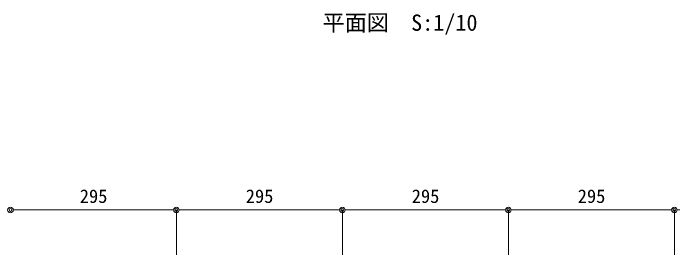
# Model space of a CAD drawing. Units: millimetres on the paper. Extents: x -401 to 401, y -279 to 279.
# Drawn here: x -202.1 to -84.3, y -49.8 to -6.8 of the extents above; entities that cross this region are included whole.
import ezdxf
from ezdxf.enums import TextEntityAlignment as Align

# ---------------------------------------------------------------- set-up
doc = ezdxf.new("R2010")
doc.units = ezdxf.units.MM
for name, color, linetype, lineweight in [('0-3_0-A12-寸法_目地', 5, 'Continuous', 9), ('0-4_0', 7, 'Continuous', 9), ('0-B_A-B03-文字_書込_小', 7, 'Continuous', 9)]:
    doc.layers.add(name, color=color, linetype=linetype, lineweight=lineweight)
doc.styles.add('ＭＳ ゴシック', font='')
doc.styles.get('ＭＳ ゴシック').set_extended_font_data('MS Gothic')

# ---------------------------------------------------------------- blocks, each defined once
blk = doc.blocks.new('_Dot')
at = {"layer": '0-4_0'}
blk.add_line((-0.5, 0), (-1, 0), dxfattribs=at)
for radius in [0.5, 0.25]:
    blk.add_circle((0, 0), radius, dxfattribs=at)

msp = doc.modelspace()

# ---------------------------------------------------------------- linework, layer by layer
at = {"layer": '0-3_0-A12-寸法_目地'}
for p, q in [((-174.098, -41.828), (-201.598, -41.828)), ((-173.098, -49.803), (-173.098, -41.828)), ((-173.098, -49.8), (-173.098, -41.828)), ((-144.598, -41.828), (-172.098, -41.828)), ((-143.598, -49.8), (-143.598, -41.828)), ((-143.598, -49.803), (-143.598, -41.828)), ((-115.098, -41.828), (-142.598, -41.828)), ((-114.098, -49.8), (-114.098, -41.828)), ((-114.098, -49.803), (-114.098, -41.828)), ((-85.598, -41.828), (-113.098, -41.828)), ((-84.598, -49.8), (-84.598, -41.828)), ((-84.598, -49.803), (-84.598, -41.828))]:
    msp.add_line(p, q, dxfattribs=at)

# ---------------------------------------------------------------- block references
at = {"layer": '0-3_0-A12-寸法_目地', "rotation": 180}
for p in [(-202.598, -41.828), (-173.098, -41.828), (-143.598, -41.828), (-114.098, -41.828), (-84.598, -41.828)]:
    msp.add_blockref('_Dot', p, dxfattribs=at)
at = {"layer": '0-3_0-A12-寸法_目地'}
for p in [(-173.098, -41.828), (-143.598, -41.828), (-114.098, -41.828), (-84.598, -41.828)]:
    msp.add_blockref('_Dot', p, dxfattribs=at)

# ---------------------------------------------------------------- texts
at = {"layer": '0-3_0-A12-寸法_目地', "style": 'ＭＳ ゴシック'}
for p in [(-190.266, -41.291), (-160.766, -41.291), (-131.266, -41.291), (-101.766, -41.291)]:
    msp.add_text('295', height=2.405, dxfattribs=at).set_placement(p, align=Align.BOTTOM_LEFT)
at = {"layer": '0-B_A-B03-文字_書込_小', "style": 'ＭＳ ゴシック'}
msp.add_text('平面図\u3000S:1/10', height=2.889, dxfattribs=at).set_placement((-147.137, -10.781), align=Align.BOTTOM_LEFT)

doc.saveas('drawing.dxf')
